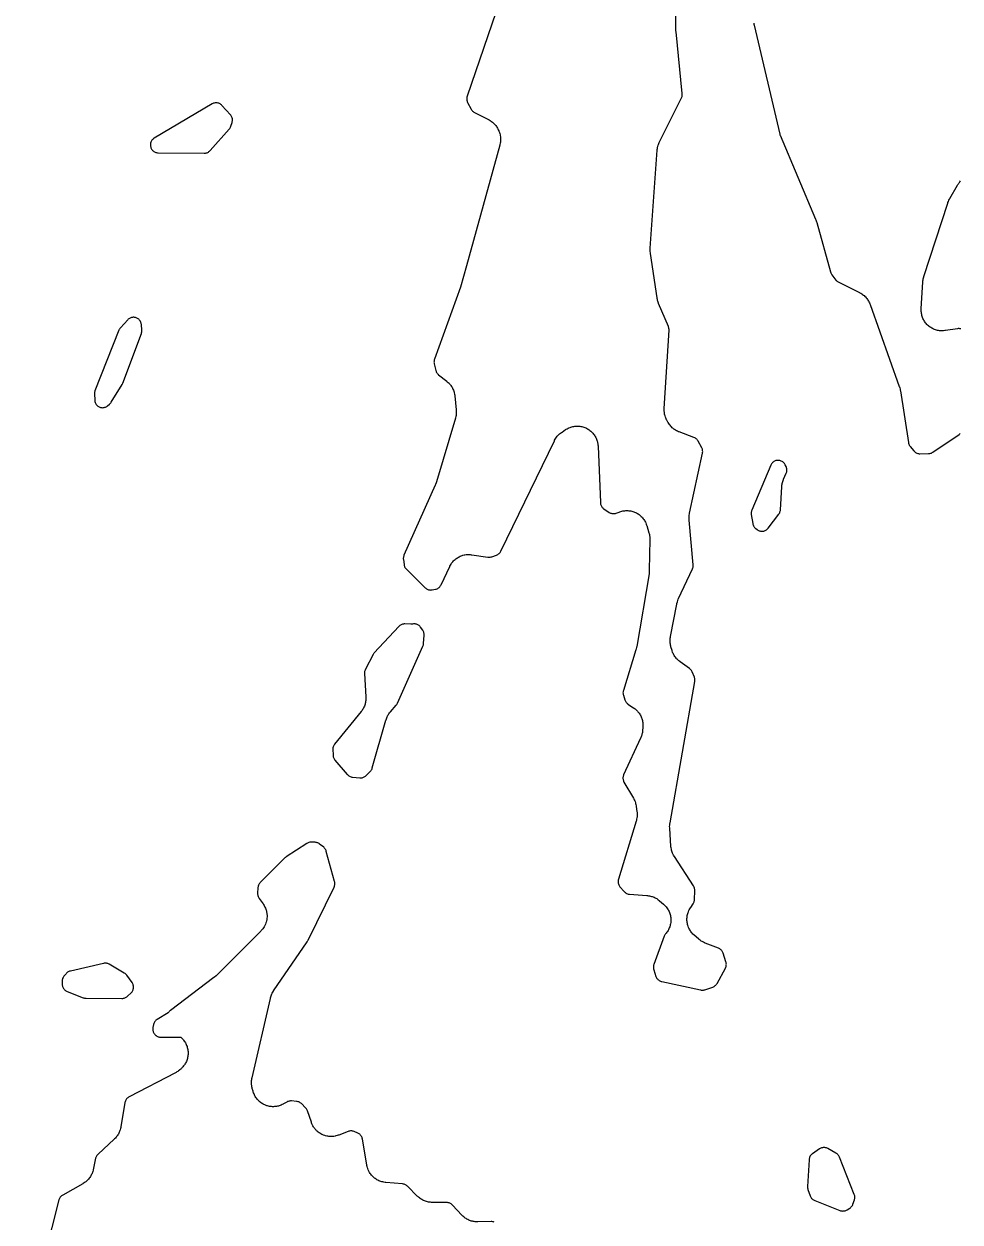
# Model space of a CAD drawing. Header units: millimetres. Extents: x 0 to 194, y 0 to 300.
# Drawn here: x 107.25 to 142.82, y 159.71 to 205.24 of the extents above; entities that cross this region are included whole.
import ezdxf

# ---------------------------------------------------------------- set-up
doc = ezdxf.new("R2010")
doc.units = ezdxf.units.MM
doc.layers.add('CUT', color=7, linetype='CONTINUOUS')

msp = doc.modelspace()

# ---------------------------------------------------------------- linework, layer by layer
at = {"layer": 'CUT'}
for points in [[(125.3428, 206.1765), (124.0939, 202.4911), (124.0856, 202.4617), (124.0803, 202.4316), (124.0781, 202.4011), (124.079, 202.3706), (124.0831, 202.3403), (124.0901, 202.3106), (124.1002, 202.2817), (124.1131, 202.2541), (124.2458, 202.0043), (124.2615, 201.9781), (124.2797, 201.9536), (124.3004, 201.9311), (124.3232, 201.9108), (124.348, 201.893), (124.3744, 201.8778), (124.9091, 201.605), (124.9275, 201.5951), (124.9638, 201.5744), (124.999, 201.5521), (125.0247, 201.5341), (125.0577, 201.5086), (125.0816, 201.4884), (125.1121, 201.4599), (125.134, 201.4376), (125.1617, 201.4064), (125.1814, 201.3821), (125.2062, 201.3485), (125.2236, 201.3225), (125.2451, 201.2867), (125.26, 201.2592), (125.2781, 201.2216), (125.2945, 201.1832), (125.3022, 201.1638), (125.3101, 201.1427), (125.3177, 201.1206), (125.3317, 201.076), (125.3434, 201.0307), (125.3504, 200.9963), (125.3573, 200.9501), (125.3607, 200.9152), (125.3627, 200.8684), (125.3625, 200.8334), (125.3597, 200.7867), (125.3558, 200.7519), (125.3482, 200.7057), (125.3382, 200.6601), (125.3326, 200.6373), (124.0749, 196.051), (123.8377, 195.2418), (122.8512, 192.5004), (122.8427, 192.4725), (122.8369, 192.4439), (122.8339, 192.4149), (122.8338, 192.3858), (122.8365, 192.3567), (122.842, 192.3281), (122.9037, 192.0739), (122.9116, 192.0468), (122.9221, 192.0205), (122.935, 191.9954), (122.9502, 191.9716), (122.9675, 191.9493), (122.9869, 191.9287), (123.0081, 191.9101), (123.3215, 191.6602), (123.3387, 191.6458), (123.3723, 191.6161), (123.4044, 191.5848), (123.4272, 191.5602), (123.456, 191.5259), (123.4763, 191.4991), (123.5016, 191.4621), (123.5191, 191.4334), (123.5406, 191.394), (123.5551, 191.3638), (123.5726, 191.3225), (123.584, 191.2909), (123.5973, 191.2481), (123.6056, 191.2155), (123.6145, 191.1716), (123.6211, 191.1273), (123.6239, 191.105), (123.6765, 190.5813), (123.6782, 190.5594), (123.6804, 190.5157), (123.6805, 190.4718), (123.679, 190.439), (123.6748, 190.3954), (123.6701, 190.3629), (123.6618, 190.3199), (123.6513, 190.2774), (123.6456, 190.2562), (122.9235, 187.8346), (122.9144, 187.8072), (122.8894, 187.7396), (122.8785, 187.7129), (121.6936, 185.0456), (121.6836, 185.02), (121.676, 184.9936), (121.6708, 184.9666), (121.6681, 184.9393), (121.668, 184.9118), (121.6703, 184.8845), (121.6956, 184.6929), (121.7007, 184.665), (121.7084, 184.6376), (121.7186, 184.6111), (121.7313, 184.5857), (121.7463, 184.5617), (121.7635, 184.5391), (121.7828, 184.5183), (122.5005, 183.8131), (122.5223, 183.7937), (122.5459, 183.7765), (122.571, 183.7616), (122.5975, 183.7493), (122.6251, 183.7396), (122.6534, 183.7326), (122.6823, 183.7285), (122.7115, 183.7271), (122.7407, 183.7286), (122.7696, 183.7329), (122.8894, 183.7569), (122.9195, 183.7646), (122.9487, 183.7753), (122.9765, 183.789), (123.0028, 183.8055), (123.0273, 183.8246), (123.0496, 183.8461), (123.0696, 183.8698), (123.0871, 183.8955), (123.1018, 183.9228), (123.4304, 184.6175), (123.4404, 184.6372), (123.4612, 184.6762), (123.4839, 184.7141), (123.5023, 184.7416), (123.5286, 184.7771), (123.5496, 184.8026), (123.5793, 184.8354), (123.6027, 184.8588), (123.6354, 184.8884), (123.661, 184.9094), (123.6965, 184.9357), (123.724, 184.9541), (123.7619, 184.9768), (123.7911, 184.9924), (123.8311, 185.0112), (123.8617, 185.0239), (123.9033, 185.0388), (123.9349, 185.0483), (123.9778, 185.0591), (124.0103, 185.0655), (124.054, 185.0719), (124.0869, 185.0752), (124.131, 185.0773), (124.1641, 185.0773), (124.2082, 185.0751), (124.2522, 185.0707), (124.2741, 185.068), (124.8849, 184.9769), (124.9146, 184.974), (124.9445, 184.974), (124.9742, 184.977), (125.0034, 184.983), (125.0319, 184.9918), (125.2112, 185.0571), (125.2378, 185.0683), (125.2632, 185.082), (125.2872, 185.0981), (125.3096, 185.1164), (125.33, 185.1367), (125.3484, 185.159), (125.3646, 185.1829), (125.3785, 185.2083), (127.4072, 189.3996), (127.4183, 189.4211), (127.4417, 189.4634), (127.4673, 189.5044), (127.4881, 189.534), (127.5179, 189.572), (127.5418, 189.5992), (127.5755, 189.6338), (127.6022, 189.6583), (127.6394, 189.6891), (127.6783, 189.7178), (127.6981, 189.7316), (127.8373, 189.8233), (127.8559, 189.835), (127.8936, 189.8573), (127.9324, 189.8777), (127.9622, 189.8916), (128.0028, 189.9082), (128.0338, 189.9191), (128.0758, 189.9317), (128.1078, 189.9395), (128.1508, 189.9479), (128.1833, 189.9526), (128.227, 189.9568), (128.2598, 189.9583), (128.3037, 189.9582), (128.3365, 189.9565), (128.3802, 189.9521), (128.4127, 189.9472), (128.4557, 189.9386), (128.4875, 189.9306), (128.5295, 189.9178), (128.5605, 189.9068), (128.601, 189.89), (128.6307, 189.8759), (128.6694, 189.8553), (128.6976, 189.8384), (128.7341, 189.8141), (128.7605, 189.7945), (128.7945, 189.7668), (128.8189, 189.7448), (128.85, 189.7138), (128.8721, 189.6895), (128.9, 189.6557), (128.9197, 189.6294), (128.9442, 189.593), (128.9612, 189.5649), (128.9821, 189.5263), (128.9963, 189.4967), (129.0133, 189.4562), (129.025, 189.424), (129.0372, 189.3849), (129.0447, 189.3566), (129.053, 189.3182), (129.058, 189.2897), (129.0629, 189.2512), (129.0662, 189.2125), (129.0674, 189.1931), (129.1556, 187.0479), (129.1581, 187.0198), (129.1633, 186.992), (129.171, 186.9648), (129.1812, 186.9384), (129.1939, 186.9131), (129.209, 186.8892), (129.2262, 186.8667), (129.2454, 186.846), (129.2665, 186.8272), (129.2893, 186.8104), (129.4866, 186.6793), (129.5111, 186.6647), (129.5367, 186.6524), (129.5635, 186.6427), (129.591, 186.6355), (129.6191, 186.631), (129.6475, 186.6292), (129.6759, 186.63), (129.7041, 186.6336), (129.7319, 186.6398), (129.759, 186.6486), (129.8732, 186.6918), (129.8937, 186.699), (129.935, 186.7124), (129.9769, 186.7238), (130.0086, 186.7308), (130.0515, 186.7381), (130.0838, 186.742), (130.1271, 186.7452), (130.1596, 186.746), (130.2031, 186.7449), (130.2355, 186.7425), (130.2786, 186.7373), (130.3107, 186.7318), (130.3531, 186.7225), (130.3845, 186.7139), (130.4258, 186.7005), (130.4563, 186.689), (130.4961, 186.6716), (130.5253, 186.6572), (130.5632, 186.6361), (130.5909, 186.6189), (130.6266, 186.5943), (130.6525, 186.5745), (130.6857, 186.5465), (130.7096, 186.5244), (130.7399, 186.4933), (130.7615, 186.469), (130.7887, 186.4351), (130.8079, 186.4088), (130.8317, 186.3725), (130.8482, 186.3444), (130.8684, 186.306), (130.8822, 186.2765), (130.8986, 186.2363), (130.913, 186.1953), (130.9198, 186.1747), (131.0009, 185.9036), (131.007, 185.8813), (131.0179, 185.8365), (131.0266, 185.7911), (131.0313, 185.7568), (131.0352, 185.7108), (131.0368, 185.6646), (131.037, 185.6415), (131.0168, 184.4756), (131.0162, 184.4587), (131.0144, 184.4252), (131.0113, 184.3917), (131.007, 184.3583), (131.0045, 184.3417), (130.5402, 181.5854), (130.5342, 181.5556), (130.5165, 181.4817), (130.5085, 181.4524), (130.0291, 179.9135), (130.0214, 179.8836), (130.0169, 179.8531), (130.0155, 179.8223), (130.0173, 179.7915), (130.0222, 179.7611), (130.0303, 179.7313), (130.0897, 179.5488), (130.0997, 179.5225), (130.1121, 179.4972), (130.1268, 179.4732), (130.1437, 179.4506), (130.1627, 179.4298), (130.1835, 179.4108), (130.206, 179.3939), (130.4213, 179.2471), (130.4389, 179.2345), (130.4735, 179.2084), (130.5068, 179.1806), (130.5307, 179.1586), (130.5612, 179.1278), (130.5828, 179.1036), (130.6102, 179.07), (130.6295, 179.0439), (130.6535, 179.0078), (130.6701, 178.9799), (130.6906, 178.9417), (130.7045, 178.9123), (130.7211, 178.8723), (130.7321, 178.8417), (130.7448, 178.8003), (130.7529, 178.7688), (130.7615, 178.7263), (130.7665, 178.6942), (130.771, 178.6511), (130.7729, 178.6187), (130.7732, 178.5754), (130.7715, 178.5321), (130.7701, 178.5104), (130.7582, 178.3756), (130.7561, 178.3563), (130.7511, 178.3178), (130.7443, 178.2796), (130.738, 178.2512), (130.728, 178.2136), (130.7193, 178.1858), (130.7061, 178.1493), (130.6913, 178.1134), (130.6836, 178.0956), (130.0411, 176.707), (130.0303, 176.6803), (130.0221, 176.6527), (130.0166, 176.6245), (130.0138, 176.5959), (130.0137, 176.5671), (130.0164, 176.5385), (130.0219, 176.5102), (130.03, 176.4826), (130.0407, 176.4559), (130.0539, 176.4304), (130.4122, 175.8132), (130.4227, 175.7941), (130.4428, 175.7553), (130.461, 175.7156), (130.4731, 175.6852), (130.4873, 175.6439), (130.4965, 175.6124), (130.5066, 175.57), (130.5147, 175.5271), (130.5182, 175.5055), (130.5459, 175.3057), (130.5486, 175.2814), (130.5526, 175.2328), (130.554, 175.184), (130.5531, 175.1475), (130.5492, 175.0988), (130.5443, 175.0626), (130.5352, 175.0146), (130.5235, 174.9673), (130.517, 174.9437), (129.8414, 172.7342), (129.834, 172.7048), (129.8296, 172.6747), (129.8283, 172.6443), (129.8301, 172.614), (129.8349, 172.584), (129.8427, 172.5547), (129.8535, 172.5262), (129.867, 172.4991), (129.8833, 172.4734), (129.9021, 172.4495), (130.0624, 172.2654), (130.0827, 172.2443), (130.1049, 172.2253), (130.1289, 172.2085), (130.1544, 172.1941), (130.1813, 172.1823), (130.2091, 172.1732), (130.2377, 172.1668), (130.2667, 172.1632), (130.9273, 172.1149), (130.9478, 172.113), (130.9886, 172.1081), (131.0292, 172.1013), (131.0594, 172.0949), (131.0992, 172.0845), (131.1286, 172.0753), (131.1673, 172.0613), (131.1958, 172.0495), (131.2331, 172.032), (131.2604, 172.0176), (131.2959, 171.9968), (131.3217, 171.98), (131.3552, 171.956), (131.3875, 171.9305), (131.4033, 171.9174), (131.5548, 171.7863), (131.5716, 171.771), (131.6045, 171.7395), (131.6357, 171.7064), (131.6578, 171.6804), (131.6855, 171.6443), (131.7049, 171.6162), (131.7288, 171.5775), (131.7453, 171.5477), (131.7652, 171.5067), (131.7785, 171.4753), (131.7942, 171.4326), (131.8042, 171.4), (131.8155, 171.3559), (131.8223, 171.3225), (131.829, 171.2775), (131.8323, 171.2436), (131.8345, 171.1981), (131.8344, 171.164), (131.832, 171.1186), (131.8284, 171.0847), (131.8214, 171.0397), (131.8144, 171.0063), (131.8029, 170.9623), (131.7926, 170.9298), (131.7767, 170.8871), (131.7632, 170.8558), (131.743, 170.815), (131.7264, 170.7853), (131.7023, 170.7467), (131.6827, 170.7187), (131.6548, 170.6828), (131.6356, 170.6606), (131.6188, 170.6392), (131.6041, 170.6165), (131.5914, 170.5925), (131.581, 170.5675), (131.1889, 169.4922), (131.1804, 169.4649), (131.1745, 169.4369), (131.1713, 169.4085), (131.1709, 169.3799), (131.1732, 169.3514), (131.1781, 169.3232), (131.1858, 169.2957), (131.2688, 169.0435), (131.2789, 169.0171), (131.2915, 168.9917), (131.3064, 168.9676), (131.3236, 168.945), (131.3427, 168.9241), (131.3638, 168.9051), (131.3866, 168.8882), (131.4108, 168.8736), (131.4364, 168.8613), (131.463, 168.8514), (131.4904, 168.8441), (132.9659, 168.5253), (132.9928, 168.5207), (133.0201, 168.5186), (133.0474, 168.519), (133.0745, 168.5219), (133.1013, 168.5273), (133.1275, 168.535), (133.4248, 168.638), (133.4505, 168.6483), (133.4752, 168.6609), (133.4986, 168.6757), (133.5205, 168.6927), (133.5408, 168.7115), (133.5593, 168.7322), (133.5757, 168.7545), (133.5901, 168.7782), (133.9069, 169.3609), (133.9201, 169.3884), (133.9304, 169.4171), (133.9378, 169.4466), (133.9421, 169.4768), (133.9433, 169.5072), (133.9415, 169.5377), (133.9365, 169.5677), (133.9286, 169.5971), (133.8214, 169.9262), (133.8109, 169.9536), (133.7978, 169.9799), (133.7822, 170.0048), (133.7643, 170.0281), (133.7441, 170.0495), (133.722, 170.0688), (133.6981, 170.0858), (133.6726, 170.1004), (133.6458, 170.1125), (133.14, 170.3112), (133.1164, 170.3212), (133.0698, 170.3427), (133.0245, 170.3667), (132.9916, 170.3867), (132.9494, 170.4158), (132.9088, 170.4472), (132.889, 170.4635), (132.7229, 170.6082), (132.7068, 170.6229), (132.6753, 170.6532), (132.6453, 170.6849), (132.624, 170.7097), (132.5972, 170.7442), (132.5784, 170.771), (132.5551, 170.808), (132.539, 170.8364), (132.5194, 170.8755), (132.5062, 170.9054), (132.4904, 170.9461), (132.4801, 170.9772), (132.4684, 171.0192), (132.4612, 171.0511), (132.4536, 171.0941), (132.4495, 171.1266), (132.4461, 171.1701), (132.4452, 171.2028), (132.446, 171.2465), (132.4483, 171.2791), (132.4534, 171.3225), (132.4587, 171.3548), (132.468, 171.3975), (132.4765, 171.429), (132.4899, 171.4706), (132.5014, 171.5012), (132.5187, 171.5413), (132.5331, 171.5707), (132.5543, 171.6089), (132.5772, 171.646), (132.5892, 171.6643), (132.6789, 171.7948), (132.6939, 171.819), (132.7065, 171.8445), (132.7166, 171.871), (132.7242, 171.8984), (132.7292, 171.9264), (132.7315, 171.9547), (132.7435, 172.3092), (132.7429, 172.3397), (132.7393, 172.37), (132.7326, 172.3998), (132.723, 172.4288), (132.7104, 172.4566), (132.6951, 172.483), (131.9707, 173.5956), (131.9587, 173.615), (131.9358, 173.6544), (131.9149, 173.6949), (131.9009, 173.726), (131.8842, 173.7684), (131.8733, 173.8008), (131.861, 173.8447), (131.8535, 173.878), (131.8457, 173.9229), (131.8402, 173.9681), (131.838, 173.9908), (131.791, 174.6575), (131.7899, 174.685), (131.7893, 174.74), (131.7922, 174.7949), (131.7984, 174.8495), (131.8023, 174.8767), (132.7467, 180.2439), (132.7504, 180.2725), (132.7512, 180.3012), (132.7493, 180.33), (132.7447, 180.3584), (132.7374, 180.3862), (132.7274, 180.4132), (132.6398, 180.6194), (132.6279, 180.6442), (132.6138, 180.6678), (132.5975, 180.69), (132.5793, 180.7106), (132.5593, 180.7295), (132.5377, 180.7465), (132.1903, 180.9937), (132.1731, 181.0066), (132.1394, 181.0331), (132.107, 181.0612), (132.0838, 181.0833), (132.0542, 181.1143), (132.0331, 181.1386), (132.0066, 181.1723), (131.988, 181.1985), (131.9649, 181.2346), (131.9488, 181.2624), (131.9292, 181.3005), (131.9158, 181.3297), (131.8999, 181.3695), (131.8859, 181.41), (131.8794, 181.4304), (131.8397, 181.5662), (131.8341, 181.587), (131.824, 181.6287), (131.8159, 181.6709), (131.8114, 181.7028), (131.8074, 181.7455), (131.8059, 181.7777), (131.8059, 181.8206), (131.8075, 181.8528), (131.8117, 181.8955), (131.8179, 181.938), (131.8215, 181.9592), (132.062, 183.1925), (132.068, 183.2192), (132.0817, 183.2721), (132.0986, 183.3241), (132.1186, 183.3749), (132.1294, 183.4), (132.6581, 184.5354), (132.6699, 184.5647), (132.6786, 184.5951), (132.684, 184.6262), (132.6862, 184.6577), (132.6849, 184.6893), (132.5305, 186.3854), (132.5291, 186.4081), (132.5272, 186.4534), (132.5277, 186.4987), (132.5297, 186.5326), (132.5348, 186.5777), (132.542, 186.6224), (132.5463, 186.6447), (133.0372, 188.928), (133.0421, 188.9579), (133.0439, 188.988), (133.0427, 189.0182), (133.0384, 189.0481), (133.0312, 189.0775), (133.021, 189.106), (133.0081, 189.1333), (132.8722, 189.3858), (132.8563, 189.4121), (132.8377, 189.4366), (132.8168, 189.4591), (132.7936, 189.4793), (132.7685, 189.4971), (132.7418, 189.5121), (132.7136, 189.5244), (132.1513, 189.7357), (132.1301, 189.7444), (132.0881, 189.7626), (132.0471, 189.783), (132.0171, 189.7999), (131.9784, 189.8244), (131.9503, 189.8441), (131.9143, 189.8724), (131.8884, 189.895), (131.8554, 189.9268), (131.8319, 189.9518), (131.8023, 189.9868), (131.7815, 190.0142), (131.7557, 190.052), (131.7318, 190.0911), (131.7203, 190.1109), (131.6841, 190.1776), (131.6745, 190.1962), (131.6563, 190.2338), (131.6398, 190.2723), (131.6288, 190.3016), (131.616, 190.3414), (131.6078, 190.3717), (131.5987, 190.4125), (131.5933, 190.4434), (131.5881, 190.4849), (131.5856, 190.5161), (131.5842, 190.5579), (131.5848, 190.5997), (131.5855, 190.6206), (131.7653, 193.6061), (131.7657, 193.6338), (131.7635, 193.6615), (131.7588, 193.6888), (131.7515, 193.7156), (131.7419, 193.7416), (131.3701, 194.6153), (131.363, 194.6331), (131.3495, 194.6691), (131.3375, 194.7056), (131.3297, 194.7333), (131.3209, 194.7707), (131.3137, 194.8084), (131.3105, 194.8274), (131.0612, 196.5223), (131.0583, 196.5466), (131.0539, 196.5951), (131.052, 196.6438), (131.0529, 196.6926), (131.0539, 196.717), (131.3187, 200.4457), (131.3208, 200.4675), (131.3261, 200.5112), (131.3334, 200.5545), (131.3405, 200.5866), (131.3521, 200.629), (131.3623, 200.6603), (131.378, 200.7014), (131.3956, 200.7417), (131.4049, 200.7616), (132.2389, 202.4372), (132.2502, 202.463), (132.2591, 202.4897), (132.2654, 202.5171), (132.2692, 202.5449), (132.2703, 202.573), (132.2688, 202.6011), (132.0318, 204.9425), (132.0299, 204.9672), (132.0271, 205.029), (132.0266, 205.0537), (132.0462, 207.1777)], [(134.9884, 205.2665), (134.9904, 205.2323), (134.9963, 205.1985), (135.9704, 201.0566), (135.9772, 201.0322), (135.9861, 201.0085), (137.3346, 197.8191), (137.345, 197.7921), (137.3688, 197.7238), (137.3775, 197.6961), (137.9007, 195.8149), (137.9098, 195.7874), (137.9215, 195.7609), (137.9357, 195.7357), (137.9522, 195.7119), (138.1092, 195.5086), (138.1269, 195.4877), (138.1464, 195.4685), (138.1676, 195.4512), (138.1903, 195.4359), (138.2143, 195.4227), (138.9983, 195.0374), (139.0175, 195.0273), (139.0554, 195.0064), (139.0923, 194.9836), (139.1191, 194.9652), (139.1536, 194.939), (139.1785, 194.9182), (139.2103, 194.8887), (139.2331, 194.8656), (139.2619, 194.8332), (139.2823, 194.808), (139.3079, 194.773), (139.3258, 194.7459), (139.348, 194.7086), (139.3632, 194.68), (139.3816, 194.6407), (139.3981, 194.6007), (139.4059, 194.5804), (140.517, 191.4686), (140.5237, 191.4483), (140.5362, 191.4073), (140.5467, 191.3657), (140.5552, 191.3237), (140.5589, 191.3026), (140.8617, 189.3295), (140.867, 189.3028), (140.8747, 189.2768), (140.8848, 189.2515), (140.8971, 189.2273), (140.9115, 189.2042), (140.928, 189.1826), (141.0683, 189.0148), (141.0883, 188.9931), (141.1104, 188.9735), (141.1342, 188.9561), (141.1597, 188.9412), (141.1865, 188.9289), (141.2144, 188.9192), (141.2432, 188.9123), (141.2724, 188.9083), (141.3019, 188.9072), (141.6225, 188.9109), (141.6517, 188.9127), (141.6806, 188.9173), (141.709, 188.9247), (141.7364, 188.9348), (141.7628, 188.9476), (141.7878, 188.9629), (142.7887, 189.6438), (142.8103, 189.6599), (142.8303, 189.678)], [(142.8499, 193.6516), (142.8196, 193.6581), (142.7889, 193.6614), (142.758, 193.6615), (142.7272, 193.6584), (142.2655, 193.5881), (142.2435, 193.5853), (142.1993, 193.5808), (142.1549, 193.5784), (142.1216, 193.5783), (142.0772, 193.5804), (142.0441, 193.5836), (142.0001, 193.59), (141.9674, 193.5965), (141.9243, 193.6072), (141.8924, 193.6169), (141.8506, 193.6318), (141.8198, 193.6445), (141.7796, 193.6635), (141.7503, 193.6792), (141.7121, 193.7021), (141.6845, 193.7207), (141.6488, 193.7472), (141.6231, 193.7683), (141.5902, 193.7983), (141.5667, 193.8219), (141.537, 193.8549), (141.5159, 193.8807), (141.4896, 193.9165), (141.4712, 193.9442), (141.4485, 193.9824), (141.4329, 194.0119), (141.4141, 194.0521), (141.4015, 194.0829), (141.3868, 194.1249), (141.3773, 194.1568), (141.3667, 194.2), (141.3604, 194.2327), (141.3542, 194.2767), (141.3512, 194.3098), (141.3493, 194.3542), (141.3496, 194.3987), (141.3504, 194.4209), (141.4077, 195.4263), (141.4092, 195.4455), (141.4131, 195.4839), (141.4186, 195.522), (141.4239, 195.5505), (141.4326, 195.588), (141.443, 195.6252), (141.4485, 195.6437), (142.3545, 198.4311), (142.3625, 198.4536), (142.3797, 198.4982), (142.3992, 198.5419), (142.421, 198.5844), (142.4325, 198.6054), (142.7316, 199.1195), (142.7412, 199.1352), (142.761, 199.1663), (142.7821, 199.1966), (142.7989, 199.2186), (142.8224, 199.2471), (142.8471, 199.2745)], [(125.126, 159.7025), (125.0968, 159.7127), (125.0668, 159.7199), (125.0362, 159.7239), (125.0053, 159.7248), (124.5011, 159.7131), (124.4801, 159.7132), (124.4379, 159.7141), (124.3959, 159.7171), (124.3646, 159.7208), (124.323, 159.7277), (124.2921, 159.7343), (124.2514, 159.7451), (124.2213, 159.7545), (124.1817, 159.7691), (124.1526, 159.7813), (124.1146, 159.7995), (124.0867, 159.8144), (124.0506, 159.836), (124.0243, 159.8535), (123.9903, 159.8784), (123.9657, 159.8982), (123.9342, 159.9262), (123.9041, 159.9556), (123.8894, 159.9707), (123.5334, 160.3522), (123.5116, 160.3734), (123.4878, 160.3922), (123.4622, 160.4085), (123.4351, 160.4221), (123.4067, 160.4329), (123.3774, 160.4408), (123.3474, 160.4457), (123.3171, 160.4476), (122.7656, 160.4532), (122.7438, 160.4539), (122.7003, 160.4565), (122.6569, 160.4611), (122.6245, 160.4662), (122.5818, 160.4751), (122.5501, 160.4833), (122.5084, 160.4962), (122.4777, 160.5074), (122.4375, 160.5244), (122.408, 160.5385), (122.3696, 160.5593), (122.3416, 160.5762), (122.3054, 160.6006), (122.2792, 160.6201), (122.2455, 160.6479), (122.2132, 160.6773), (122.1974, 160.6923), (121.8258, 161.0649), (121.8037, 161.085), (121.7798, 161.1027), (121.7542, 161.118), (121.7272, 161.1306), (121.6991, 161.1406), (121.6701, 161.1477), (121.6406, 161.1518), (120.9978, 161.2103), (120.9752, 161.2129), (120.9302, 161.2193), (120.8855, 161.228), (120.8525, 161.2362), (120.8089, 161.2493), (120.7768, 161.2608), (120.7348, 161.2783), (120.704, 161.2929), (120.664, 161.3146), (120.6349, 161.3323), (120.5972, 161.3578), (120.57, 161.3784), (120.5352, 161.4076), (120.5102, 161.4308), (120.4784, 161.4634), (120.4559, 161.489), (120.4277, 161.5247), (120.4079, 161.5524), (120.3833, 161.5907), (120.3664, 161.6203), (120.3459, 161.6609), (120.332, 161.6921), (120.3157, 161.7345), (120.3051, 161.7669), (120.2931, 161.8108), (120.2834, 161.8552), (120.2791, 161.8776), (120.1157, 162.8604), (120.1091, 162.8902), (120.0996, 162.9191), (120.0872, 162.947), (120.072, 162.9735), (120.0542, 162.9982), (120.034, 163.0211), (120.0116, 163.0418), (119.9872, 163.0601), (119.9611, 163.0758), (119.9334, 163.0888), (119.7941, 163.1458), (119.7673, 163.1553), (119.7398, 163.1623), (119.7118, 163.1666), (119.6835, 163.1682), (119.6551, 163.1672), (119.627, 163.1634), (119.5994, 163.1571), (119.5724, 163.1481), (119.2154, 163.0105), (119.1941, 163.0029), (119.1511, 162.9887), (119.1074, 162.9768), (119.0743, 162.9695), (119.0297, 162.962), (118.996, 162.958), (118.9508, 162.9551), (118.9169, 162.9545), (118.8716, 162.9561), (118.8378, 162.959), (118.793, 162.9651), (118.7596, 162.9714), (118.7156, 162.982), (118.6831, 162.9915), (118.6403, 163.0065), (118.6089, 163.0193), (118.5679, 163.0385), (118.5379, 163.0544), (118.4991, 163.0776), (118.4709, 163.0964), (118.4345, 163.1234), (118.4083, 163.145), (118.3749, 163.1755), (118.351, 163.1996), (118.3208, 163.2333), (118.2994, 163.2597), (118.2728, 163.2963), (118.2542, 163.3247), (118.2313, 163.3638), (118.2157, 163.3939), (118.1969, 163.435), (118.1802, 163.4771), (118.1724, 163.4984), (118.0237, 163.9355), (118.0135, 163.9615), (118.0009, 163.9864), (117.986, 164.0101), (117.969, 164.0322), (117.9501, 164.0527), (117.7949, 164.2053), (117.7727, 164.2252), (117.7486, 164.2427), (117.7229, 164.2577), (117.6958, 164.2701), (117.6676, 164.2798), (117.6386, 164.2866), (117.6091, 164.2905), (117.4166, 164.3063), (117.3866, 164.3072), (117.3567, 164.3052), (117.3271, 164.3001), (117.2981, 164.2922), (117.2701, 164.2813), (117.2433, 164.2678), (117.1209, 164.1978), (117.1019, 164.1876), (117.0635, 164.168), (117.0242, 164.1503), (116.9941, 164.1385), (116.9533, 164.1246), (116.9223, 164.1157), (116.8803, 164.1058), (116.8486, 164.0999), (116.8058, 164.0941), (116.7737, 164.0913), (116.7306, 164.0896), (116.6983, 164.0898), (116.6553, 164.0923), (116.6231, 164.0956), (116.5805, 164.1021), (116.5489, 164.1086), (116.5071, 164.1191), (116.4762, 164.1285), (116.4356, 164.1431), (116.4057, 164.1554), (116.3667, 164.1737), (116.3382, 164.1889), (116.3011, 164.2109), (116.2742, 164.2287), (116.2394, 164.2541), (116.2142, 164.2744), (116.182, 164.303), (116.159, 164.3256), (116.1296, 164.3572), (116.1088, 164.3819), (116.0827, 164.4162), (116.0643, 164.4428), (116.0416, 164.4794), (116.0259, 164.5076), (116.0067, 164.5462), (115.9938, 164.5758), (115.9784, 164.6161), (115.965, 164.6571), (115.9588, 164.6777), (115.9293, 164.7848), (115.9239, 164.8064), (115.9142, 164.8499), (115.9067, 164.8938), (115.9027, 164.9269), (115.8996, 164.9713), (115.8989, 165.0046), (115.9002, 165.0491), (115.9028, 165.0824), (115.9084, 165.1266), (115.9162, 165.1704), (115.9207, 165.1922), (116.6154, 168.2072), (116.6206, 168.2276), (116.6319, 168.2679), (116.645, 168.3078), (116.6563, 168.3371), (116.6731, 168.3755), (116.6871, 168.4037), (116.7074, 168.4404), (116.7294, 168.476), (116.7408, 168.4936), (118.0171, 170.3614), (118.0288, 170.3798), (118.0438, 170.4057), (118.0541, 170.4249), (119.0366, 172.4381), (119.0487, 172.4665), (119.0578, 172.4961), (119.0638, 172.5264), (119.0667, 172.5572), (119.0664, 172.5881), (119.0629, 172.6188), (119.0563, 172.649), (118.7419, 173.7948), (118.7321, 173.8244), (118.7193, 173.8528), (118.7036, 173.8798), (118.6852, 173.9049), (118.6643, 173.928), (118.6411, 173.9488), (118.4888, 174.0719), (118.4667, 174.0881), (118.4432, 174.1022), (118.4186, 174.1142), (118.3929, 174.1238), (118.3664, 174.1311), (118.3395, 174.1359), (118.3121, 174.1383), (118.1734, 174.1437), (118.1424, 174.1434), (118.1116, 174.1398), (118.0814, 174.1331), (118.052, 174.1232), (118.0238, 174.1104), (117.997, 174.0948), (117.2128, 173.5804), (117.1883, 173.5624), (117.1657, 173.5421), (116.2318, 172.6121), (116.2107, 172.5887), (116.1921, 172.5633), (116.1763, 172.536), (116.1635, 172.5072), (116.1537, 172.4773), (116.1472, 172.4464), (116.1439, 172.4151), (116.1326, 172.1974), (116.1324, 172.1687), (116.1351, 172.1401), (116.1404, 172.112), (116.1484, 172.0844), (116.159, 172.0578), (116.1721, 172.0323), (116.1875, 172.0081), (116.3385, 171.7955), (116.3508, 171.7773), (116.3744, 171.7403), (116.3962, 171.7022), (116.4111, 171.6729), (116.4291, 171.6328), (116.4411, 171.6022), (116.4551, 171.5606), (116.464, 171.529), (116.4739, 171.4862), (116.4798, 171.4538), (116.4854, 171.4103), (116.4881, 171.3775), (116.4894, 171.3336), (116.4889, 171.3007), (116.486, 171.2569), (116.4822, 171.2243), (116.4751, 171.181), (116.4681, 171.1488), (116.4568, 171.1064), (116.447, 171.0759), (116.4309, 171.0332), (116.416, 170.9989), (116.3945, 170.956), (116.3768, 170.925), (116.351, 170.8848), (116.3301, 170.8558), (116.3001, 170.8186), (116.2683, 170.783), (116.2519, 170.7657), (114.5815, 169.089), (114.5581, 169.0672), (114.4979, 169.0148), (114.473, 168.9947), (112.8142, 167.7462), (112.7915, 167.7274), (112.7708, 167.7064), (112.7523, 167.6835), (112.7361, 167.6588), (112.7359, 167.6585), (112.3176, 167.4089), (112.2922, 167.392), (112.2687, 167.3725), (112.2473, 167.3508), (112.2282, 167.327), (112.2116, 167.3014), (112.1977, 167.2742), (112.1866, 167.2458), (112.1785, 167.2164), (112.1531, 167.1023), (112.1482, 167.0738), (112.1461, 167.045), (112.1467, 167.0162), (112.1501, 166.9875), (112.1563, 166.9594), (112.1651, 166.9319), (112.1765, 166.9054), (112.1904, 166.8801), (112.2067, 166.8563), (112.2252, 166.8341), (112.2457, 166.8139), (112.2681, 166.7956), (112.276, 166.7898), (112.2988, 166.7746), (112.3229, 166.7615), (112.348, 166.7507), (112.3741, 166.7422), (112.4008, 166.7361), (112.4279, 166.7325), (112.4553, 166.7314), (113.2042, 166.7349), (113.2093, 166.7308), (113.2425, 166.7012), (113.2662, 166.6778), (113.2963, 166.6451), (113.3176, 166.6196), (113.3443, 166.5841), (113.363, 166.5565), (113.3861, 166.5185), (113.402, 166.4893), (113.4212, 166.4492), (113.4341, 166.4185), (113.4493, 166.3768), (113.4591, 166.345), (113.4701, 166.3019), (113.4768, 166.2693), (113.4835, 166.2254), (113.4868, 166.1922), (113.4892, 166.1479), (113.4893, 166.1146), (113.4872, 166.0702), (113.484, 166.037), (113.4776, 165.9931), (113.4712, 165.9604), (113.4604, 165.9173), (113.4508, 165.8854), (113.4358, 165.8436), (113.4231, 165.8128), (113.4041, 165.7726), (113.3884, 165.7433), (113.3656, 165.7052), (113.347, 165.6775), (113.3205, 165.6418), (113.2923, 165.6076), (113.2777, 165.5907), (113.251, 165.5613), (113.2372, 165.5468), (113.209, 165.5185), (113.1796, 165.4914), (113.1567, 165.4721), (113.125, 165.4478), (113.1004, 165.4306), (113.0667, 165.4092), (113.032, 165.3893), (113.0145, 165.3797), (111.2469, 164.4658), (111.2202, 164.4502), (111.1953, 164.432), (111.1724, 164.4113), (111.1517, 164.3883), (111.1335, 164.3634), (111.118, 164.3367), (111.1053, 164.3085), (111.0955, 164.2792), (111.0888, 164.249), (110.9325, 163.3189), (110.9285, 163.2981), (110.9196, 163.2567), (110.9086, 163.2157), (110.899, 163.1855), (110.8843, 163.1457), (110.8718, 163.1165), (110.8534, 163.0783), (110.8383, 163.0503), (110.8163, 163.014), (110.7986, 162.9877), (110.7734, 162.9536), (110.7533, 162.929), (110.725, 162.8975), (110.6952, 162.8673), (110.6799, 162.8526), (110.0654, 162.2866), (110.044, 162.2646), (110.0248, 162.2407), (110.0083, 162.2148), (109.9944, 162.1875), (109.9834, 162.1588), (109.9754, 162.1292), (109.8816, 161.6946), (109.8766, 161.6739), (109.8657, 161.633), (109.8529, 161.5926), (109.8419, 161.5628), (109.8254, 161.5237), (109.8116, 161.4951), (109.7914, 161.4578), (109.775, 161.4306), (109.7515, 161.3954), (109.7326, 161.3699), (109.7058, 161.337), (109.6846, 161.3133), (109.6548, 161.2832), (109.6315, 161.2616), (109.599, 161.2344), (109.5737, 161.2151), (109.5388, 161.191), (109.5029, 161.1686), (109.4846, 161.1578), (108.725, 160.7332), (108.6991, 160.717), (108.6751, 160.6982), (108.6531, 160.6771), (108.6333, 160.6539), (108.616, 160.6288), (108.6013, 160.6021), (108.5895, 160.574), (108.5805, 160.5449), (107.2518, 155.2926)]]:
    msp.add_lwpolyline(points, dxfattribs=at)
for points in [[(112.1847, 200.3986), (112.2101, 200.3827), (112.2369, 200.3694), (112.265, 200.3589), (112.2939, 200.3512), (112.3235, 200.3464), (112.3534, 200.3446), (114.0975, 200.3266), (114.1259, 200.3277), (114.1541, 200.3314), (114.1818, 200.3378), (114.2087, 200.3468), (114.2347, 200.3582), (114.2595, 200.3721), (114.2828, 200.3883), (114.3046, 200.4066), (114.3245, 200.4268), (115.0521, 201.2421), (115.0721, 201.2671), (115.0893, 201.294), (115.1036, 201.3226), (115.1147, 201.3525), (115.161, 201.5009), (115.1681, 201.5283), (115.1727, 201.5562), (115.1746, 201.5844), (115.1738, 201.6127), (115.1703, 201.6408), (115.1643, 201.6684), (115.1556, 201.6953), (115.1445, 201.7213), (115.131, 201.7461), (115.1151, 201.7696), (115.0972, 201.7914), (114.7773, 202.1454), (114.7565, 202.1662), (114.7339, 202.1849), (114.7095, 202.2012), (114.6837, 202.2151), (114.6566, 202.2264), (114.6286, 202.235), (114.5998, 202.2408), (114.5706, 202.2438), (114.5413, 202.244), (114.5121, 202.2412), (114.4833, 202.2356), (114.4551, 202.2273), (114.428, 202.2162), (114.402, 202.2025), (112.2038, 200.9028), (112.1788, 200.8863), (112.1556, 200.8674), (112.1344, 200.8462), (112.1154, 200.8231), (112.0988, 200.7981), (112.0847, 200.7717), (112.0734, 200.7439), (112.0649, 200.7152), (112.0593, 200.6858), (112.0567, 200.6559), (112.0571, 200.626), (112.0604, 200.5962), (112.0667, 200.5669), (112.0759, 200.5384), (112.0879, 200.5109), (112.1026, 200.4848), (112.1198, 200.4603), (112.1393, 200.4376), (112.161, 200.417)], [(110.3555, 190.6808), (110.3815, 190.6933), (110.4062, 190.7082), (110.4294, 190.7255), (110.5054, 190.788), (110.5298, 190.8104), (110.5516, 190.8355), (110.5704, 190.8627), (110.9844, 191.5371), (110.9983, 191.5624), (111.0097, 191.5889), (111.7142, 193.4712), (111.7239, 193.5024), (111.7303, 193.5345), (111.7331, 193.567), (111.7323, 193.5997), (111.7154, 193.816), (111.7118, 193.8448), (111.7054, 193.8731), (111.6962, 193.9007), (111.6845, 193.9272), (111.6702, 193.9525), (111.6536, 193.9763), (111.6347, 193.9984), (111.6138, 194.0186), (111.591, 194.0366), (111.5666, 194.0523), (111.5408, 194.0656), (111.5138, 194.0764), (111.4859, 194.0845), (111.4574, 194.0898), (111.4284, 194.0924), (111.3994, 194.0922), (111.3705, 194.0891), (111.3421, 194.0833), (111.3143, 194.0748), (111.2875, 194.0636), (111.2619, 194.0499), (111.2378, 194.0337), (111.2153, 194.0153), (111.1947, 193.9948), (110.9162, 193.6896), (110.8989, 193.6687), (110.8834, 193.6463), (110.8701, 193.6227), (110.859, 193.5979), (109.9494, 191.3032), (109.9393, 191.2732), (109.9324, 191.2424), (109.9288, 191.2109), (109.9285, 191.1793), (109.9391, 190.9437), (109.9418, 190.915), (109.9472, 190.8866), (109.9553, 190.8589), (109.9661, 190.8321), (109.9794, 190.8065), (109.995, 190.7822), (110.013, 190.7596), (110.033, 190.7388), (110.055, 190.7201), (110.0786, 190.7035), (110.1037, 190.6893), (110.1301, 190.6775), (110.1575, 190.6684), (110.1856, 190.6619), (110.2143, 190.6581), (110.2431, 190.6572), (110.272, 190.659), (110.3005, 190.6635), (110.3284, 190.6708)], [(135.4178, 185.9891), (135.444, 186.0026), (135.4688, 186.0187), (135.4919, 186.0371), (135.5131, 186.0577), (135.5321, 186.0803), (135.9396, 186.615), (135.9564, 186.6394), (135.9707, 186.6654), (135.9823, 186.6926), (135.9912, 186.7209), (135.9973, 186.7498), (136.0005, 186.7793), (136.0516, 187.6508), (136.0532, 187.6707), (136.0573, 187.7104), (136.0632, 187.7499), (136.0689, 187.7793), (136.0782, 187.8181), (136.0865, 187.8468), (136.0992, 187.8847), (136.1136, 187.9219), (136.1213, 187.9403), (136.2207, 188.1669), (136.2311, 188.1942), (136.2388, 188.2223), (136.2438, 188.2511), (136.2459, 188.2803), (136.2452, 188.3095), (136.2416, 188.3385), (136.2352, 188.367), (136.2261, 188.3948), (136.2143, 188.4215), (136.1801, 188.4901), (136.1655, 188.516), (136.1484, 188.5403), (136.129, 188.5628), (136.1075, 188.5833), (136.0841, 188.6016), (136.059, 188.6174), (136.0324, 188.6307), (136.0047, 188.6413), (135.976, 188.6491), (135.9467, 188.654), (135.9171, 188.656), (135.8874, 188.6551), (135.8579, 188.6512), (135.829, 188.6444), (135.8009, 188.6348), (135.7739, 188.6225), (135.7482, 188.6076), (135.7241, 188.5902), (135.7019, 188.5705), (135.6817, 188.5487), (135.6638, 188.525), (135.6483, 188.4997), (135.6354, 188.4729), (134.9112, 186.7609), (134.9015, 186.7346), (134.8943, 186.7075), (134.8896, 186.6798), (134.8876, 186.6519), (134.8882, 186.6238), (134.8914, 186.596), (134.9469, 186.253), (134.9528, 186.2254), (134.9612, 186.1984), (134.9721, 186.1723), (134.9854, 186.1474), (135.0009, 186.1239), (135.0187, 186.1019), (135.0384, 186.0816), (135.06, 186.0634), (135.1104, 186.0245), (135.1346, 186.0076), (135.1604, 185.9933), (135.1875, 185.9815), (135.2156, 185.9724), (135.2445, 185.9662), (135.2739, 185.9628), (135.3034, 185.9623), (135.3328, 185.9647), (135.3619, 185.97), (135.3903, 185.9782)], [(119.6276, 176.6465), (119.654, 176.6345), (119.6814, 176.6252), (119.7096, 176.6185), (119.7383, 176.6146), (120.0174, 176.59), (120.0465, 176.5889), (120.0756, 176.5906), (120.1043, 176.5951), (120.1325, 176.6023), (120.1599, 176.6123), (120.1862, 176.6249), (120.2111, 176.6399), (120.2344, 176.6573), (120.256, 176.6769), (120.4125, 176.8337), (120.4329, 176.8563), (120.4509, 176.8809), (120.4663, 176.9072), (120.479, 176.9349), (120.4888, 176.9637), (121.0042, 178.7797), (121.0101, 178.7989), (121.0228, 178.8369), (121.0371, 178.8744), (121.0491, 178.902), (121.0667, 178.938), (121.0811, 178.9644), (121.1019, 178.9987), (121.1186, 179.0237), (121.1423, 179.056), (121.1675, 179.0873), (121.1804, 179.1026), (121.4017, 179.3537), (121.4207, 179.3775), (121.4371, 179.4031), (121.4508, 179.4302), (122.4122, 181.5914), (122.4218, 181.6159), (122.4292, 181.641), (122.4344, 181.6668), (122.4374, 181.6929), (122.4588, 182.0062), (122.4594, 182.0353), (122.4571, 182.0643), (122.4521, 182.093), (122.4442, 182.1211), (122.4337, 182.1483), (122.4207, 182.1743), (122.4051, 182.1989), (122.3263, 182.3113), (122.3089, 182.3338), (122.2895, 182.3544), (122.2683, 182.3732), (122.2453, 182.3899), (122.2209, 182.4043), (122.1953, 182.4163), (122.1686, 182.4259), (122.1411, 182.4329), (122.1131, 182.4373), (122.0848, 182.4391), (122.0565, 182.4381), (122.0207, 182.4352), (121.9761, 182.4338), (121.9538, 182.4337), (121.7243, 182.438), (121.6963, 182.4372), (121.6685, 182.4338), (121.6412, 182.4279), (121.6145, 182.4194), (121.5887, 182.4084), (121.5641, 182.3951), (121.5408, 182.3796), (121.5191, 182.362), (121.4991, 182.3424), (120.5654, 181.339), (120.548, 181.3186), (120.5325, 181.2968), (120.5191, 181.2736), (120.2275, 180.7156), (120.2141, 180.6863), (120.204, 180.6558), (120.1972, 180.6243), (120.1938, 180.5923), (120.1938, 180.5601), (120.2435, 179.6639), (120.2441, 179.6431), (120.2445, 179.6015), (120.243, 179.5599), (120.2404, 179.5289), (120.235, 179.4876), (120.2295, 179.4569), (120.2204, 179.4163), (120.2121, 179.3862), (120.1992, 179.3467), (120.1882, 179.3175), (120.1717, 179.2793), (120.158, 179.2513), (120.1381, 179.2147), (120.1219, 179.1881), (120.0987, 179.1536), (120.0739, 179.1202), (120.0611, 179.1038), (119.0556, 177.8727), (119.0373, 177.8478), (119.0217, 177.8211), (119.0089, 177.793), (118.9991, 177.7638), (118.9923, 177.7337), (118.9886, 177.703), (118.9882, 177.6721), (118.9962, 177.448), (118.9986, 177.4192), (119.0038, 177.3908), (119.0117, 177.363), (119.0222, 177.3362), (119.0353, 177.3104), (119.0507, 177.286), (119.0685, 177.2633), (119.5371, 176.7179), (119.557, 176.6968), (119.5789, 176.6778), (119.6025, 176.661)], [(111.0339, 168.2107), (111.0616, 168.2172), (111.0886, 168.2264), (111.1146, 168.2381), (111.1394, 168.2522), (111.1627, 168.2685), (111.1844, 168.2871), (111.3198, 168.4145), (111.3398, 168.4351), (111.3577, 168.4577), (111.3733, 168.4818), (111.3866, 168.5073), (111.3974, 168.534), (111.4056, 168.5616), (111.4111, 168.5898), (111.4139, 168.6184), (111.4139, 168.6472), (111.4111, 168.6758), (111.4057, 168.7041), (111.3975, 168.7317), (111.3868, 168.7583), (111.3735, 168.7839), (111.3578, 168.808), (111.1577, 169.0865), (111.138, 169.1111), (111.1159, 169.1334), (111.0916, 169.1533), (111.0653, 169.1706), (110.4937, 169.5041), (110.4686, 169.5173), (110.4423, 169.5279), (110.4152, 169.5361), (110.3874, 169.5417), (110.3592, 169.5446), (110.3309, 169.5448), (110.3027, 169.5424), (110.2748, 169.5373), (109.0139, 169.2453), (108.9871, 169.2377), (108.9611, 169.2277), (108.9361, 169.2154), (108.9124, 169.2008), (108.8902, 169.184), (108.8696, 169.1653), (108.8508, 169.1447), (108.7698, 169.0473), (108.7513, 169.0224), (108.7354, 168.9958), (108.7223, 168.9677), (108.7122, 168.9384), (108.7052, 168.9082), (108.7013, 168.8774), (108.7007, 168.8464), (108.7038, 168.7431), (108.7061, 168.714), (108.7113, 168.6853), (108.7191, 168.6572), (108.7297, 168.63), (108.7428, 168.604), (108.7585, 168.5794), (108.7764, 168.5564), (108.7965, 168.5353), (108.8185, 168.5162), (108.8423, 168.4993), (108.8676, 168.4848), (108.8942, 168.4729), (109.5044, 168.2336), (109.5306, 168.2247), (109.5574, 168.2183), (109.5848, 168.2143), (109.6123, 168.2129), (110.9772, 168.2056), (111.0057, 168.2068)], [(137.2055, 160.5864), (137.2271, 160.5679), (137.2503, 160.5515), (137.275, 160.5374), (137.3009, 160.5257), (138.2603, 160.1458), (138.2869, 160.1367), (138.3141, 160.1302), (138.3419, 160.1262), (138.3699, 160.1248), (138.3979, 160.126), (138.4257, 160.1299), (138.453, 160.1363), (138.4796, 160.1452), (138.5053, 160.1566), (138.5297, 160.1704), (138.6321, 160.2343), (138.6559, 160.2509), (138.6781, 160.2697), (138.6983, 160.2906), (138.7165, 160.3133), (138.7323, 160.3377), (138.7457, 160.3635), (138.7565, 160.3905), (138.8107, 160.5469), (138.8192, 160.5762), (138.8247, 160.6062), (138.8271, 160.6367), (138.8264, 160.6672), (138.8226, 160.6975), (138.8158, 160.7273), (138.8059, 160.7562), (138.2402, 162.1754), (138.2281, 162.2019), (138.2136, 162.2271), (138.1966, 162.2507), (138.1775, 162.2726), (138.1563, 162.2925), (138.1333, 162.3103), (138.1087, 162.3258), (137.7994, 162.4999), (137.7722, 162.5134), (137.7437, 162.5242), (137.7142, 162.5319), (137.6842, 162.5367), (137.6538, 162.5384), (137.6233, 162.537), (137.5932, 162.5325), (137.5637, 162.525), (137.5351, 162.5146), (137.5077, 162.5013), (137.4818, 162.4853), (137.2182, 162.3032), (137.1943, 162.2848), (137.1723, 162.2642), (137.1525, 162.2414), (137.1351, 162.2168), (137.1203, 162.1905), (137.1082, 162.1629), (137.0989, 162.1342), (137.0926, 162.1048), (137.0892, 162.0748), (137.0269, 161.0625), (137.0265, 161.0323), (137.0292, 161.0023), (137.0349, 160.9726), (137.0436, 160.9437), (137.1286, 160.7043), (137.1393, 160.678), (137.1525, 160.6529), (137.1681, 160.6291), (137.1858, 160.6068)]]:
    msp.add_lwpolyline(points, close=True, dxfattribs=at)

doc.saveas('drawing.dxf')
